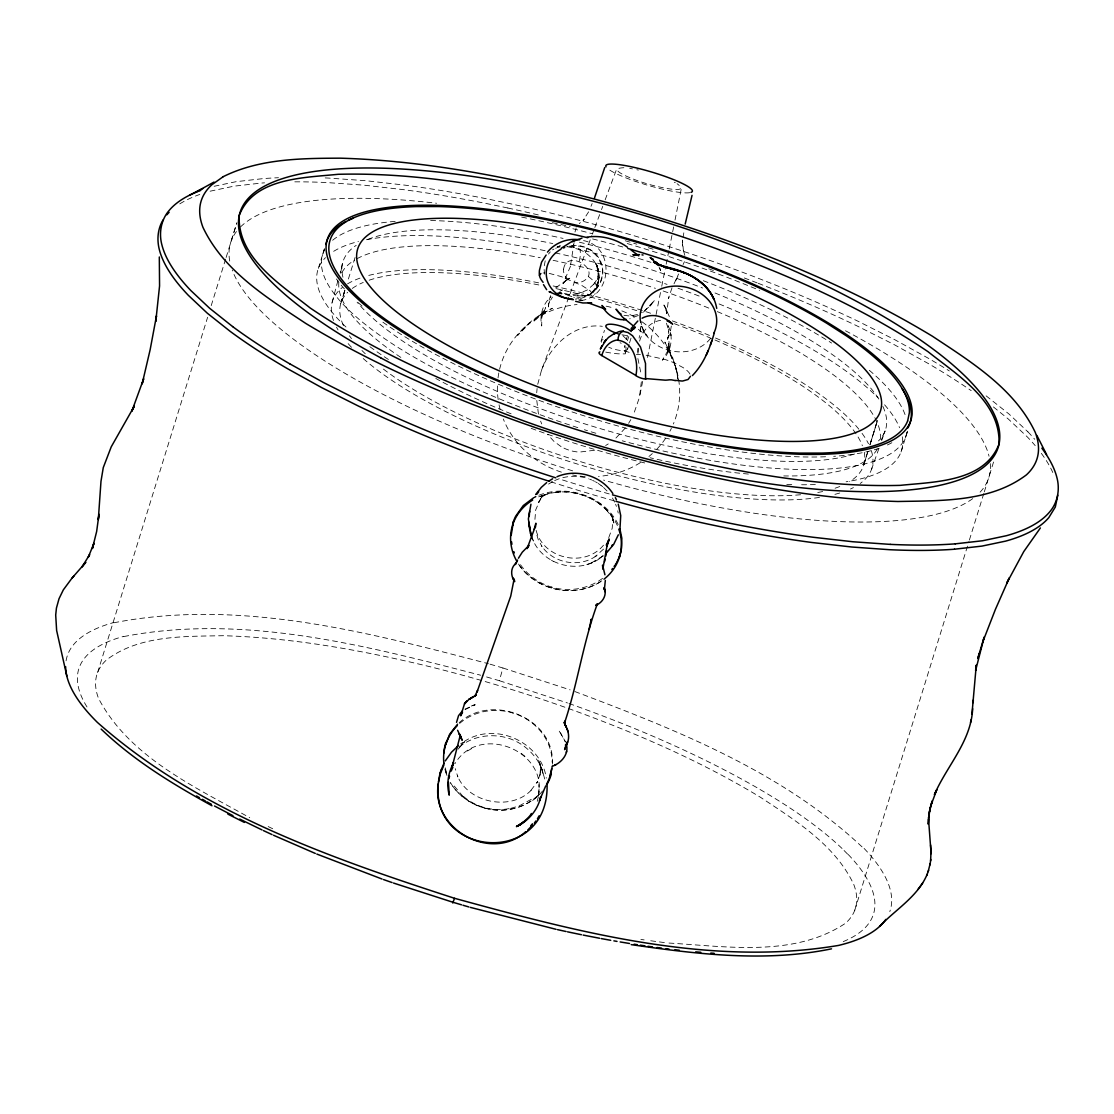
<?xml version="1.0" encoding="UTF-8"?>
<svg xmlns="http://www.w3.org/2000/svg" width="1114" height="1114" viewBox="0 0 1114 1114"><rect width="100%" height="100%" fill="white"/><g stroke="black" fill="none" stroke-linecap="round" stroke-linejoin="round"><path stroke-width="0.75" stroke-dasharray="5 3.75" d="M548.492 304.874L548.45 306.977L548.979 300.515L551.096 294.305M605.738 352.108A43.961 12.922 17.2 0 0 616.85 353.695A41.315 12.143 17.2 0 0 618.911 353.834A28.588 8.411 17.2 0 0 620.999 353.904L625.051 353.848A2.841 0.836 17.2 0 0 625.441 353.751L625.372 352.316A26.889 7.909 17.2 0 0 624.703 351.328L624.954 345.256M624.411 350.826L626.43 351.453A48.835 14.357 17.2 0 0 630.872 352.943M637.946 352.163L638.197 348.209M641.344 381.824L639.464 397.35L633.504 414.575M538.41 796.037C548.255 750.14 478.7 723.167 454.972 763.661M538.424 795.897L538.828 784.59M538.814 793.293L539.023 788.935M638.016 348.473L637.96 353.89L637.932 352.47M552.419 764.079C555.106 718.126 491.956 692.713 459.191 722.721M540.541 772.183L540.861 770.108L539.914 776.11L540.555 766.07L540.875 769.663L539.454 762.018L540.262 764.858M671.31 326.012L670.099 333.518L666.896 340.341L668.637 335.384L668.442 336.609L668.414 329.326M536.711 392.782L537.101 388.521M640.327 331.512L640.898 321.222L641.678 326.472L641.441 325.469L645.312 333.922L643.098 330.231L647.359 336.108L636.178 327.767L636.874 328.254M626.054 347.095L625.72 353.361M640.508 329.911L640.661 328.421L639.102 338.21M574.072 242.532L570.271 267.095L570.605 265.981L563.085 283.736L564.659 281.257L562.542 284.042L565.926 280.408L564.673 281.563L569.769 278.208L565.996 280.268L567.875 279.238A10.834 9.706 69 0 1 563.475 269.17M578.862 249.299A34.868 34.158 2.6 0 1 597.271 266.511L599.165 277.651L597.062 285.95L598.886 280.004C597.758 284.766 594.737 294.737 587.635 295.307M563.573 269.184C566.511 248.283 602.59 270.048 583.555 281.034A17.727 15.875 69 0 1 575.284 282.538M624.703 347.053L624.843 345.953M548.77 303.607L548.589 304.776L549.397 301.629L549.063 302.813L552.474 297.104M623.882 167.713C601.588 168.632 642.834 182.933 646.58 183.545C648.835 184.799 693.911 196.231 677.061 183.699M683.091 237.24L683.815 232.84M574.991 232.032L576.175 227.883M537.728 384.302L541.418 370.572L591.799 235.625M598.705 279.906L599.151 275.255M340.522 273.292L342.416 263.851L340.174 272.234M639.979 394.816L643.043 379.554M647.471 357.497L661.41 287.955M661.744 286.256L665.824 265.912M666.172 264.213L668.887 250.636M669.236 248.937L673.65 226.894M675.014 220.112L681.476 187.876M512.719 713.002L512.886 712.194M518.497 564.032A55.797 48.946 14 0 0 602.618 580.227C587.997 590.852 568.335 593.121 551.221 587.913L551.416 586.994C538.535 583.151 527.019 574.74 519.667 563.447M598.636 280.255L594.723 288.972A29.451 27.655 -62.4 0 1 588.86 295.14M538.229 797.262L537.24 801.328M573.111 246.375L573.571 244.565M540.248 773.979L536.934 782.877L537.742 781.332L530.292 791.232M676.477 369.945L672.522 357.121L664.863 342.082L669.444 351.37L668.901 349.88L671.853 359.126L667.954 342.903L670.168 352.581L668.665 345.744L669.556 351.342L668.915 340.424L667.648 351.509L667.913 350.645L662.287 360.212C671.686 351.091 673.956 335.982 667.495 324.606M332.111 302.395L337.932 280.603M626.152 339.728L627.572 335.509M639.603 341.149C642.555 330.315 651.593 320.164 662.76 320.331M627.349 340.745L628.797 336.498M545.192 260.829L543.952 267.513L544.523 274.197M323.074 253.212L324.48 248.645M674.012 283.847L678.621 273.974M867.848 451.532L863.266 466.376L867.862 451.56L863.837 464.677M877.54 420.284L869.895 444.987L877.01 421.816M869.923 444.89L877.54 420.159M231.225 240.916L236.655 223.357M97.586 672.605L207.622 317.253M211.214 305.626L225.613 259.13M226.128 257.473L236.92 222.591M318.381 268.377L324.313 249.216M344.867 290.448L341.302 301.936L344.867 290.406M355.06 257.487L347.387 282.274M601.17 341.009L604.456 330.398M627.642 348.974L629.048 344.435M629.521 342.917L631.875 335.328M901.045 451.936L907.464 431.188M854.73 910.333L968.874 541.683M969.389 540.025L983.787 493.53M984.303 491.873L994.078 460.319M340.731 303.635L345.34 288.846M905.738 436.785L907.242 431.954M871.44 469.593L878.849 448.65M881.689 440.587L885.101 430.923L881.369 439.738M592.411 233.996L594.235 229.122M594.834 227.493L600.906 211.228M601.518 209.599L602.73 206.355M605.153 199.852L616.696 168.952M541.418 370.572C549.926 346.482 572.443 324.299 599.471 326.012A38.684 36.414 12.5 0 1 602.326 326.346M684.456 261.665L683.091 264.533M667.927 352.414L669.834 347.902M590.991 206.299L592.147 203.542M667.37 339.269L668.665 336.261L666.896 340.341M588.638 211.827L583.082 220.433L584.335 218.985L579.238 223.608M672.007 287.788L668.581 298.162L668.818 296.978L666.659 313.661L665.991 308.954L666.701 312.254L663.916 304.999L666.005 308.745M675.697 280.728L678.078 275.729M608.745 537.644L612.213 528.245L612.811 518.72L612.979 520.628L611.14 514.765L612.603 518.219L610.416 514.097L612.101 517.035L605.668 509.001L607.59 510.95L598.942 503.208L601.56 505.394C589.222 495.549 573.042 490.745 557.334 492.096L560.843 491.761L550.246 493.182L540.109 496.593L546.904 494.115L541.293 496.774L544.718 494.783L541.112 497.248L544.454 494.658L541.362 497.345L542.866 495.967L538.438 502.344L540.763 498.39L535.723 509.836L534.664 522.633M630.844 419.63L628.63 423.306M458.146 749.137L464.371 742.049L459.316 746.45M625.33 428.013L615.471 438.554M593.567 284.53L597.02 279.336L599.04 273.779L597.633 279.391L598.455 272.415L598.385 276.007L596.686 265.007L599.165 277.651M643.46 312.171L654.837 300.014L649.671 306.322L643.46 311.502M594.013 283.986L587.315 289.974L578.319 293.831M548.492 254.062L550.302 251.889M651.801 304.108L649.935 306.266M603.523 549.118L595.043 556.777L599.151 553.714M603.496 545.192C584.78 568.126 543.409 559.089 536.126 530.334M536.335 318.66L534.024 321.027L544.133 310.945L539.733 316.487L545.651 307.603L541.585 317.615L541.794 316.682L541.71 325.984C539.357 315.471 542.699 303.788 551.082 296.797M492.764 809.669C509.516 811.869 527.451 806.494 539.246 794.171M555.747 287.732L567.875 279.238M536.656 318.465L535.472 319.579L546.612 311.279L542.532 313.883L543.242 313.41M591.005 294.263L591.478 292.815L590.155 290.768L582.232 285.713L561.191 276.578L548.687 273.236M531.239 790.202C510.769 811.591 467.936 802.804 457.311 775.511L457.868 776.945L455.278 768.674M581.076 300.557C612.324 296.63 615.374 246.821 583.569 240.61M595.294 293.706L594.556 294.319M529.275 323.394L530.501 322.433L517.662 335.328C526.616 323.422 538.911 314.385 552.419 308.258L545.178 312.143L545.916 311.711M465.179 709.534L475.246 704.744L473.297 705.343M599.36 558.601L603.05 555.802C581.23 575.576 542.462 565.996 532.269 538.396L534.205 542.421M603.203 555.9L591.172 563.002L595.684 560.899M459.079 747.202C473.283 735.393 494.003 732.441 512.12 739.543C521.979 743.539 530.57 750.488 536.6 759.261C538.522 761.141 546.849 779.703 539.482 764.023M602.563 578.375C588.164 589.167 568.558 592.244 551.416 586.994M460.75 743.79L463.09 742.202M531.294 799.337L519.166 805.895L509.182 808.82M548.575 484.075L552.558 481.666M464.942 709.131L474.453 704.953L470.595 706.262M605.654 445.503L608.244 443.943M595.934 556.123C578.807 568.126 552.892 563.183 541.446 545.665L542.017 546.528L538.285 539.705L536.057 532.381M464.287 741.464C494.936 721.134 541.014 741.757 546.32 778.129M467.49 750.989L471.459 748.664M552.544 249.856L553.95 249.09M559.896 291.158L562.333 289.96L561.512 290.322M557.125 246.974L560.063 245.888M638.378 315.443L629.675 318.841M554.633 480.621C565.202 475.581 577.748 474.94 588.777 478.839M555.649 248.297L556.513 247.949M538.856 495.257C567.499 483.922 604.958 496.287 618.34 524.791M637.5 314.496L630.301 316.098L623.812 315.29M586.799 564.533L591.437 562.904M557.557 246.751L560.328 245.818M557.362 247.628L559.952 246.89M566.664 246.848L567.973 246.486M594.486 450.279L579.294 452.103A38.753 36.497 12.5 0 1 561.122 446.63M113.851 622.782C239.148 598.315 367.369 632.042 488.392 663.707M123.807 636.554C243.2 613.452 365.281 645.424 480.677 675.223M214.139 186.275L236.168 181.666L263.545 178.574A448.176 130.31 17.2 0 1 278.5 177.725M210.1 191.204L233.815 186.191L261.261 183.072A449.207 130.77 17.2 0 1 264.561 182.849M577.86 293.943L570.159 294.653L562.556 293.344M633.225 315.749L633.1 315.777M569.602 246.124L580.909 246.152L591.158 250.358L598.678 258.03L602.409 268.07L602.409 275.381L600.237 282.65L596.101 289.083L590.142 294.305L597.633 287.356L589.431 294.319L584.182 296.616L576.829 297.995M586.911 295.433L580.06 296.004A27.585 8.104 17.2 0 1 575.325 295.697L567.973 294.569M543.103 272.986L544.384 272.93M582.413 300.613L582.288 300.251A5.5 1.615 17.2 0 0 581.299 299.861L573.738 297.229M582.483 295.948L575.325 295.697M582.149 300.613L580.185 300.474M580.728 300.529L578.848 300.362M668.999 943.057C727.219 946.482 794.379 957.497 845.721 923.102A347.067 100.956 17.2 0 0 853.784 884.516C835.082 844.858 795.716 820.67 760.458 797.276C699.578 760.389 633.908 732.121 567.054 707.989A424.169 123.389 17.2 0 0 428.779 666.423C361.354 650.13 292.62 637.709 223.148 635.704C183.866 636.512 139.556 634.994 106.582 659.836A347.067 100.956 17.2 0 0 98.533 698.422C129.489 757.06 194.365 786.707 249.717 817.704M640.411 354.377L636.373 354.503M569.839 246.278L579.127 248.687A17.086 5.876 -68.4 0 1 579.169 261.33M640.87 939.45L644.157 939.896M650.729 940.773L665.531 942.736M629.73 168.395L632.446 168.855M646.134 355.213L665.364 359.599A27.001 7.937 17.2 0 1 674.861 363.178L683.188 367.648A31.596 9.288 17.2 0 1 688.605 372.132A32.376 9.525 17.2 0 1 689.984 374.137M569.7 294.862L566.678 294.333M567.722 294.528L565.647 294.124L566.553 294.305M487.779 808.82L490.244 809.293M507.817 207.984L487.194 203.695A485.147 141.367 17.2 0 0 403.728 189.686L363.902 185.161L326.402 182.529A449.207 130.77 17.2 0 0 292.133 181.861M636.846 169.732L638.378 170.066M485.37 808.249C471.041 804.6 458.035 795.438 450.46 782.655A54.53 49.559 13.4 0 0 537.421 795.967M490.007 664.167L502.901 667.982L499.392 680.724L482.237 675.669M503.027 668.024L570.145 689.872M499.518 680.751L567.458 702.962M551.221 587.913C538.48 584.098 526.866 576.147 519.263 565.16M571.844 296.603L568.739 295.572A40.243 11.836 17.2 0 0 565.731 294.611L565.118 294.43A9.761 2.869 17.2 0 0 563.893 294.11M568.989 703.491C634.841 726.955 699.508 754.47 760.124 789.492M574.852 691.543C677.131 730.102 783.142 772.002 863.629 848.367M589.724 479.187L591.645 479.953M758.216 283.29L778.101 291.158A485.147 141.408 17.2 0 1 857.265 326.026L894.096 344.588L928.199 363.484A449.179 130.798 17.2 0 1 971.227 390.652M592.592 480.371L594.5 481.304M268.168 826.56L275.84 830.236M674.318 182.209L675.307 182.71M551.5 560.328L553.421 561.386M595.447 481.791L597.313 482.877M561.08 446.617L553.7 441.158L547.67 434.376M598.232 483.448L600.961 485.342M986.113 395.846L1009.047 414.074L1027.93 431.856M993.409 406.944L1008.407 419.101L1027.345 436.953A417.221 121.384 17.2 0 1 1035.212 445.642M600.947 485.328L602.716 486.721M622.963 335.801L626.945 339.645M603.565 487.459L608.369 492.346M463.118 796.566L451.992 783.365M844.078 850.525L847.907 854.424M559.256 731.202L565.801 742.244M560.523 732.803L565.077 741.576M666.52 309.622L664.961 306.879L670.28 318.632M612.435 498L614.649 502.108M665.462 307.729L665.907 308.536M658.987 266.831L660.574 270.34L659.349 267.151M668.066 325.803L668.497 326.667M597.062 266.399L595.837 263.684L596.408 264.937M666.451 323.199L668.525 329.897M540.61 421.162L541.724 423.933M615.596 504.224L616.418 506.397M597.577 267.708L596.115 263.893L598.399 270.702L596.463 264.77L597.87 268.794L597.633 267.861M539.733 763.355L545.066 779.647M659.878 268.418L660.574 270.34M674.276 363.206L673.761 361.772L676.449 370.154M541.641 768.563L544.732 779.006M538.647 760.277L541.418 768.159M637.89 358.513L641.093 373.956M597.87 268.794L596.979 265.884L598.134 269.727M675.488 365.907L677.953 378.844M676.017 368.65L677.758 376.978L677.507 375.502M538.452 414.116L536.544 398.478M684.832 255.371L682.91 248.784L683.383 250.845L682.492 240.025L682.617 246.041L682.548 241.613M617.727 510.825L618.214 513.053M677.409 374.777L678.036 379.582M682.576 244.342L682.617 246.041M668.734 331.471L668.776 333.838M864.102 848.436A381.002 110.94 17.3 0 1 889.794 911.614M87.003 706.958A365.698 106.387 17.2 0 1 123.543 636.428M66.074 660.783A380.988 110.843 17.1 0 1 113.489 622.615M848.186 854.466A365.712 106.387 17.2 0 1 841.752 942.207M760.013 789.492A392.128 114.074 17.2 0 1 844.175 850.539M609.219 493.934A499.1 145.335 17.2 0 1 558.991 478.853M325.218 177.92A448.176 130.31 17.2 0 1 328.491 178.073L365.907 180.719L405.621 185.23A484.019 140.684 17.2 0 1 488.921 199.253L509.502 203.556A499.169 145.057 17.2 0 1 759.386 278.709L779.229 286.563A484.019 140.656 17.2 0 1 858.184 321.319L894.988 339.812L929.02 358.652A448.148 130.296 17.2 0 1 949.309 370.92M1027.916 431.856A416.274 121.078 17.2 0 1 1034.697 439.278M614.246 500.84A500.256 145.196 17.2 0 1 550.957 481.833M179.786 203.876A417.179 121.37 17.2 0 1 199.796 194.449M507.831 208.012A500.311 145.837 17.2 0 1 541.515 215.684M744.263 277.957A500.311 145.837 17.2 0 1 758.202 283.304M1041.325 453.342A417.221 121.384 17.2 0 1 1052.772 472.489M882.873 406.401A283.986 83.508 17.2 0 1 878.473 440.921M854.591 453.997A283.986 83.508 17.2 0 1 593.275 426.509A283.986 83.508 17.2 0 1 357.107 302.173M342.945 277.219A283.986 83.508 17.2 0 1 356.215 245.345M367.843 239.385A283.986 83.508 17.2 0 1 552.767 243.548M567.221 246.654A283.986 83.508 17.2 0 1 702.558 288.011M715.021 292.968A283.986 83.508 17.2 0 1 878.876 399.118M592.592 238.939A273.668 80.473 17.2 0 1 623.102 247.071M864.255 452.27A273.668 80.473 17.2 0 1 849.592 481.652M839.775 486.512A273.668 80.473 17.2 0 1 833.871 488.614M822.675 491.539A273.668 80.473 17.2 0 1 815.991 492.806M800.618 494.741A273.668 80.473 17.2 0 1 381.545 367.648M365.281 353.765A273.668 80.473 17.2 0 1 361.953 350.492M351.481 338.586A273.668 80.473 17.2 0 1 349.406 335.746M343.46 325.567A273.668 80.473 17.2 0 1 347.693 292.3M352.289 288.442A273.668 80.473 17.2 0 1 363.248 282.441M369.166 280.199A273.668 80.473 17.2 0 1 541.126 285.421M556.011 288.596A273.668 80.473 17.2 0 1 642.346 312.491M674.36 323.701A273.668 80.473 17.2 0 1 862.389 445.753M871.287 450.571A282.357 83.021 17.2 0 1 860.189 483.476M853.421 487.584A282.357 83.021 17.2 0 1 850.497 489.004M839.733 493.001A282.357 83.021 17.2 0 1 834.706 494.393M819.458 497.415A282.357 83.021 17.2 0 1 362.329 357.761M351.509 347.317A282.357 83.021 17.2 0 1 346.189 341.316M338.057 329.939A282.357 83.021 17.2 0 1 336.512 327.196M333.518 320.512A282.357 83.021 17.2 0 1 342.29 287.523M347.512 283.889A282.357 83.021 17.2 0 1 360.616 277.901M368.762 275.423A282.357 83.021 17.2 0 1 540.318 283.193M553.157 285.936A282.357 83.021 17.2 0 1 650.59 313.243M672.285 320.874A282.357 83.021 17.2 0 1 709.465 335.439M715.536 338.002A282.357 83.021 17.2 0 1 859.075 429.475M862.055 433.36A282.357 83.021 17.2 0 1 868.488 443.776M906.852 432.928A305.487 89.83 17.2 0 1 622.239 440.81M595.893 433.262A305.487 89.83 17.2 0 1 584.39 429.726M577.846 427.651A305.487 89.83 17.2 0 1 324.815 249.48M332.64 240.262A305.487 89.83 17.2 0 1 395.665 221.338M430.645 220.516A305.487 89.83 17.2 0 1 563.071 238.41M579.405 242.211A305.487 89.83 17.2 0 1 650.966 262.333M703.296 280.7A305.487 89.83 17.2 0 1 831.601 343.042M869.31 370.308A305.487 89.83 17.2 0 1 905.334 415.411M902.256 436.799A305.487 89.83 17.2 0 1 846.125 481.791M815.351 484.548A305.487 89.83 17.2 0 1 798.487 484.729M791.776 484.59A305.487 89.83 17.2 0 1 786.637 484.423M644.714 462.951A305.487 89.83 17.2 0 1 528.732 427.442M388.41 359.474A305.487 89.83 17.2 0 1 368.121 345.396M345.981 327.001A305.487 89.83 17.2 0 1 325.525 257.626M333.657 251.332A305.487 89.83 17.2 0 1 358.443 241.501M366.45 239.733A305.487 89.83 17.2 0 1 545.4 250.761M555.134 252.85A305.487 89.83 17.2 0 1 667.063 284.404M678.022 288.248A305.487 89.83 17.2 0 1 701.736 297.062M719.059 303.941A305.487 89.83 17.2 0 1 877.985 397.726M884.586 404.8A305.487 89.83 17.2 0 1 899.583 427.734M877.247 449.095A282.357 83.021 17.2 0 1 783.755 475.943M748.399 474.063A282.357 83.021 17.2 0 1 650.089 457.757M511.103 413.823A282.357 83.021 17.2 0 1 435.797 378.468M400.845 357.427A282.357 83.021 17.2 0 1 338.823 282.566M341.873 272.568A282.357 83.021 17.2 0 1 354.363 260.244M357.009 258.713A282.357 83.021 17.2 0 1 540.193 257.682M553.087 260.314A282.357 83.021 17.2 0 1 655.422 288.359M663.164 290.991A282.357 83.021 17.2 0 1 711.136 309.051M717.277 311.6A282.357 83.021 17.2 0 1 879.893 442.049M459.595 723.473A54.53 49.559 13.4 0 1 518.678 715.132A54.53 49.559 13.4 0 1 552.154 762.38M446.63 772.601A51.425 43.836 46.8 0 1 445.21 767.713M509.14 808.611A53.945 53.235 18.6 0 1 463.354 796.301M542.518 791.024A51.397 44.421 -16.2 0 1 532.436 800.604M538.675 496.872A55.797 48.946 14 0 1 618.34 527.911M710.537 338.433A38.475 32.696 10.2 0 1 669.737 350.548A38.475 32.696 10.2 0 1 640.369 321.055M571.301 245.832A28.379 26.708 -13.8 0 1 602.758 269.755A28.379 26.708 -13.8 0 1 575.242 299.137M588.429 276.606A17.086 6.141 29.8 0 1 594.723 288.972M642.124 321.89A91.404 86.056 12.5 0 1 673.371 423.988M671.38 428.375A91.404 86.056 12.5 0 1 669.904 431.229M665.615 438.317A91.404 86.056 12.5 0 1 656.564 449.457M652.331 453.565A91.404 86.056 12.5 0 1 648.933 456.475M640.341 462.644A91.404 86.056 12.5 0 1 598.483 476.416M585.115 476.555A91.404 86.056 12.5 0 1 572.596 474.982M561.386 472.127A91.404 86.056 12.5 0 1 503.319 419.017M500.075 409.103A91.404 86.056 12.5 0 1 499.058 404.786M498.181 399.648A91.404 86.056 12.5 0 1 497.457 384.427M498.028 377.897A91.404 86.056 12.5 0 1 577.066 304.526M606.127 306.169A91.404 86.056 12.5 0 1 614.093 308.202M621.849 310.89A91.404 86.056 12.5 0 1 637.18 318.604M689.761 192.68A45.117 6.907 16.5 0 1 648.111 185.384A45.117 6.907 16.5 0 1 607.798 168.701M990.276 463.633A396.876 116.705 17.2 0 1 978.928 493.363M972.717 498.626A396.876 116.705 17.2 0 1 603.579 480.078M572.652 470.846A396.876 116.705 17.2 0 1 232.241 270.103M229.735 261.08A396.876 116.705 17.2 0 1 239.301 228.189M240.499 226.95A396.876 116.705 17.2 0 1 436.563 203.249M521.672 217.105A396.876 116.705 17.2 0 1 592.801 233.87M627.252 243.548A396.876 116.705 17.2 0 1 759.539 290.336M845.512 330.774A396.876 116.705 17.2 0 1 989.037 456.239M891.854 442.718A305.487 89.83 17.2 0 1 884.906 446.073M879.071 448.288A305.487 89.83 17.2 0 1 856.457 453.788M852.934 454.331A305.487 89.83 17.2 0 1 833.662 456.336M825.585 456.754A305.487 89.83 17.2 0 1 380.849 320.707M362.064 306.002A305.487 89.83 17.2 0 1 355.756 300.39M344.449 288.958A305.487 89.83 17.2 0 1 336.428 278.987M552.335 222.689A305.487 89.83 17.2 0 1 570.215 226.574M625.288 240.777A305.487 89.83 17.2 0 1 636.804 244.175M648.306 247.698A305.487 89.83 17.2 0 1 654.851 249.773M708.755 268.739A305.487 89.83 17.2 0 1 713.447 270.549M627.572 348.181A13.828 4.066 17.2 0 1 622.169 350.604A13.828 4.066 17.2 0 1 608.759 347.248M601.449 342.263A13.828 4.066 17.2 0 1 603.036 339.631M620.052 342.75A13.828 4.066 17.2 0 1 621.236 343.279M626.792 335.439A13.828 4.066 17.2 0 1 621.932 334.771M598.622 280.798L597.619 283.722L598.622 280.798M542.866 495.841L541.529 497.276L542.922 495.855M524.847 756.378L521.352 753.426L524.847 756.378M597.174 266.636L596.826 265.689L598.176 269.532L597.174 266.636M446.951 775.497L444.681 768.075A54.53 49.559 13.4 0 0 446.951 775.511M613.842 522.884L612.254 516.84L613.842 522.884M598.622 271.301L598.162 269.504L598.622 271.356M670.851 334.646L670.503 332.696L671.018 335.62L670.851 334.646"/><path stroke-width="1.5" d="M511.145 535.5L513.443 521.519A54.419 46.273 45.9 0 1 515.74 516.13L523.288 505.547L533.773 497.666M543.089 282.343L541.307 279.906A79.567 23.394 17.2 0 1 540.401 278.277A70.21 20.651 17.2 0 1 539.454 275.437L540.889 273.459M448.413 782.195L449.193 795.104M971.951 714.213L976.282 665.128L975.599 670.517L984.177 637.055L977.786 658.513L979.29 653.389M535.5 527.131L535.862 523.232L534.233 529.289M438.289 783.713C430.853 829.331 491.121 862.612 525.655 831.768M605.334 580.408L604.373 589.71L604.164 587.524C607.367 594.932 602.744 602.493 595.739 605.431L597.383 603.774C583.137 642.263 577.679 683.704 564.603 722.749L564.784 721.134L564.951 724.56L564.13 722.332L566.191 727.205L565.118 724.699C569.087 731.313 570.229 739.863 565.564 746.38L565.606 744.417M619.969 528.816L620.721 515.587L618.256 504.155M972.647 708.713C971.185 741.423 946.789 765.931 934.395 794.616L936.79 789.687L930.677 806.104L932.181 800.994L929.368 812.022L930.455 806.814L928.547 818.094L929.229 812.733L928.254 824.207L928.505 818.651L930.984 852.238L930.594 860.816M973.121 702.669L973.358 699.884M604.93 574.782L602.563 565.16L602.813 569.115L607.506 543.117L606.308 545.122M456.531 722.359L458.564 715.62L462.282 711.122M1057.785 495.201L1055.306 507.037L1048.817 517.606A417.207 121.356 17.2 0 1 1005.608 541.126L981.88 546.111L954.433 549.202M529.164 516.423L529.442 514.306M552.071 767.212L552.21 766.167M675.098 380.515L672.285 379.999A7.895 2.325 17.2 0 0 671.464 379.832L668.985 379.818A13.828 4.066 17.2 0 1 668.122 379.985L666.409 380.125A37.89 11.14 17.2 0 1 665.183 380.166L645.563 378.551L645.521 363.456L640.48 347.011L632.571 335.76L628.059 332.571L623.38 331.429A8.55 5.64 -89.6 0 0 618.005 340.285C633.657 342.137 638.823 362.092 635.899 375.446L601.546 355.422A8.536 2.52 17.1 0 1 599.917 351.857M605.807 556.109L606.587 550.511M928.157 871.594L930.176 863.559M929.981 864.937L930.789 859.451M529.025 515.448L529.679 511.284M438.54 782.056L440.253 774.035L443.943 764.886M970.531 722.638L970.976 719.923M393.493 883.04L452.785 902.215L452.716 902.967L454.568 898.302C578.528 932.293 709.381 967.091 838.466 945.438A381.002 110.94 17.3 0 0 885.797 919.398M692.045 195.354L685.18 224.095M551.89 768.256L550.553 773.743M552.6 766.195C560.941 763.104 568.641 754.777 566.608 745.308M566.385 752.396L566.636 751.115M448.914 778.714L449.541 776.124M690.499 376.281L688.062 379.484L682.729 381.002A9.163 2.701 17.2 0 1 681.42 380.988L678.607 380.668A23.728 6.976 17.2 0 0 677.925 380.57L677.716 380.556A5.556 1.629 17.2 0 0 676.685 380.473L675.404 380.515A6.433 1.894 17.2 0 1 675.098 380.515M589.083 629.382L591.283 619.259L591.074 620.233M550.079 775.998L550.65 773.422M445.67 744.598L449.666 734.265L457.562 724.197M619.412 557.292L619.885 555.232M619.941 555.009L620.261 553.63L620.038 554.326M512.579 525.167L513.443 521.519M453.217 762.7L452.242 766.516L460.291 735.184L460.193 737.983L460.221 734.516L460.597 737.44L460.347 735.713M604.568 561.595L605.194 559.186M440.308 772.462C418.948 857.279 550.107 870.41 547.058 783.56M907.631 420.967L909.358 412.737A302.507 88.953 17.2 0 0 890.309 372.8A304.025 89.399 17.2 0 0 846.445 335.899L826.866 323.311A303.983 89.385 17.2 0 0 756.044 286.437M452.674 764.803L452.103 766.724L453.663 762.979C448.19 772.475 446.394 784.019 449.123 794.658M714.366 332.738C709.883 348.209 703.825 363.846 692.393 375.585M440.963 770.415L444.04 763.201M530.946 504.224L528.37 518.943L530.765 534.066L530.375 532.993M567.221 742.662L567.513 741.757L564.617 749.611L567.012 743.442L566.692 744.096M440.211 772.74L441.06 770.136M710.37 345.034L711.93 340.48M608.007 541.975L609.107 538.939L607.074 546.027L607.506 543.117L606.573 545.011L608.996 539.928L606.573 545.011M619.635 555.566L618.771 557.822M879.559 926.416C895.489 909.553 917.992 896.505 927.196 874.212M926.709 875.507L928.63 870.285M594.486 198.027L604.735 167.504M618.326 534.804L613.619 544.509L605.612 553.881M982.659 642.165L995.415 609.386L1009.27 577.971L1006.847 582.97L1023.752 551.611L1040.392 527.952M535.221 526.699L527.089 548.631L528.997 545.359L522.285 552.196L518.428 558.225M706.22 355.157L708.212 350.604M545.735 785.871L539.454 800.604L540.666 797.053C537.797 810.059 528.398 821.018 516.423 826.63L524.095 821.645C513.192 829.819 530.278 817.537 531.322 813.499M517.592 560.022L515.169 564.575L516.353 563.043C510.226 567.486 510.574 575.952 514.668 581.619L514.139 578.932L510.741 596.074L477.071 691.947L477.586 690.541L474.675 696.459L476.096 694.997L474.439 696.347L476.374 694.955L468.966 699.383L464.524 703.811L460.736 715.815L462.547 712.097M451.156 771.069L452.855 767.323M617.797 560.05L618.298 558.949M600.543 348.64L606.225 339.728L604.053 342.346M600.335 349.03L601.936 345.786M163.131 219.89C157.547 228.899 156.754 240.095 159.483 250.19A417.207 121.356 17.2 0 0 188.405 295.391L207.315 313.201L230.306 331.457A449.165 130.533 17.2 0 0 287.607 368.734L321.668 387.602L358.541 406.123A485.272 140.893 17.2 0 0 437.705 440.935L457.562 448.817A500.256 145.196 17.2 0 0 549.341 481.318M616.683 562.236L617.253 561.15M611.948 545.637L612.352 544.913M537.421 818.79L539.148 815.796M615.457 564.366L616.084 563.308M445.28 760.918L451.504 752.201L458.522 745.489M631.109 328.574L637.835 320.999M614.106 566.455L614.789 565.425M535.653 494.519L541.334 487.347L546.654 482.627M537.018 494.129L538.73 491.72M534.344 823.107L535.89 820.948M917.922 889.487L922.643 883.096M159.316 256.986L159.567 285.922L155.793 321.333L156.475 315.889L150.167 349.615L142.16 383.87L143.678 378.76L131.842 411.205L134.251 406.248L111.247 446.811L103.268 467.615L100.984 481.332L98.31 519.625L98.979 514.236L96.653 531.489L92.42 548.492L93.924 543.381L88.34 557.056L89.649 554.619L81.99 566.97L85.82 562.305L72.09 578.013L63.331 589.863L59.028 598.719L56.438 608.063L55.7 615.053L56.633 630.496L66.812 675.961M611.837 569.477L612.63 568.488M604.415 341.914L608.495 337.417L613.8 333.81M547.475 252.126C555.009 242.685 567.778 237.909 579.67 239.816M530.737 825.78L532.492 823.775M532.562 825.14L527.771 829.986M546.125 255.05L541.571 262.138L539.468 270.187A26.764 26.346 -83.5 0 0 539.371 275.255M72.09 578.013L74.165 575.673M633.1 329.062L634.075 327.962L632.014 330.217L635.105 326.917L631.638 330.19M561.289 248.213L570.828 242.17L581.981 238.118M519.987 824.722L522.215 823.065M548.589 481.234L552.669 478.755M520.419 824.332L516.938 826.351L520.948 824.054L517.857 825.822M214.013 182.083L195.187 192.402M632.418 329.396L634.757 328.198L630.872 330.12M642.096 318.214C652.581 312.588 664.473 316.501 672.717 324.077L668.846 321.528L670.656 322.378L669.5 321.835M534.762 497.15L535.764 496.635M189.965 194.978L202.804 188.6M554.41 765.304L555.997 764.538M574.03 240.749L572.29 241.487M563.475 248.004L564.77 247.475M556.986 476.722C576.551 468.284 601.184 475.72 612.853 493.516M831.517 948.836C765.457 962.468 697.225 954.225 631.206 944.63M587.148 237.129C601.226 234.957 615.917 238.869 627.419 247.183M626.346 319.44C616.126 321.124 606.308 314.594 601.978 305.445L605.459 309.093L603.997 308.188M955.227 543.855L982.604 540.75L1006.248 535.75A416.246 121.078 17.2 0 0 1049.36 512.259C1057.84 502.734 1060.194 489.046 1056.74 476.945A416.274 121.078 17.2 0 0 1041.841 448.176M624.453 319.593L623.534 319.621M639.533 254.577L632.849 254.744L637.473 255.329M890.253 544.384L852.837 541.752L813.123 537.254A484.158 140.935 17.2 0 1 729.809 523.232L709.242 518.957A499.1 145.335 17.2 0 1 612.477 494.853M710.802 953.055L714.102 953.278M695.679 951.857L700.79 952.303M674.903 949.755L679.275 950.228M666.033 948.696L668.985 949.044M657.051 947.541L661.535 948.111M647.972 946.287L652.512 946.914M641.984 254.855L643.098 255.022M640.313 945.159L644.909 945.828M573.348 299.722L572.666 299.624A22.391 6.587 17.2 0 1 568.432 298.817A26.054 7.659 17.2 0 1 560.342 296.547L549.063 291.687A6.392 1.88 17.2 0 1 549.564 291.729A25.051 7.366 17.2 0 1 550.706 291.868M634.144 944.212L637.236 944.686M620.164 941.943L629.521 943.488M558.044 293.01L561.735 293.65M613.87 940.857L617.017 941.4M601.212 938.573L610.723 940.3M599.611 938.266L583.151 935.078M581.452 934.73L567.499 931.819M557.473 929.633L566.079 931.513M556.039 929.313L470.303 907.367M462.992 905.25L468.841 906.949M452.785 902.215L461.544 904.819M575.632 301.337L582.817 302.966L591.631 302.911L588.317 302.897L605.584 309.163M454.442 898.26C328.491 857.474 198.139 811.493 97.475 722.485A380.988 110.843 17.1 0 1 65.629 666.645M561.024 292.857L559.743 292.425M667.119 320.957L668.33 321.361M383.494 879.559L392.058 882.553M382.074 879.043L316.822 854.062M660.365 265.188L667.37 267.82L658.068 264.464L673.928 269.644L662.51 266.232C685.542 270.41 712.292 282.733 716.72 308.383M315.29 853.435L273.501 835.249M653.514 262.152L662.579 266.176L654.336 262.138L657.552 264.826M263.419 830.584L272.039 834.595M262.013 829.916L239.705 819.082M227.883 814.125L244.37 822.411M232.937 815.657L214.515 806.007M206.898 801.829L211.465 804.336M211.98 805.756C172.656 784.047 133.68 760.43 101.165 729.099M202.414 799.323L205.394 800.994M289.737 363.818L323.756 382.659L360.546 401.165A484.144 140.949 17.2 0 0 439.501 435.95L459.344 443.804A499.1 145.335 17.2 0 0 555.775 477.836M196.51 795.967L199.434 797.652M650.089 257.431L658.04 264.798M621.041 314.037L620.303 313.577M651.203 258.086L653.069 259.381L652.261 258.81M668.873 321.166L670.001 321.974M619.844 313.257L618.952 312.561M632.668 325.399L622.434 316.989L616.028 309.177L618.73 312.38M638.754 255.872L630.9 249.856M232.645 326.583L209.724 308.341L190.842 290.559A416.246 121.078 17.2 0 1 162.045 245.442C158.592 233.341 160.959 219.653 169.412 210.128A416.232 121.064 17.2 0 1 200.757 190.397M657.037 264.143L655.032 262.417L656.174 263.405M546.654 289.682L543.493 284.627M1046.575 454.512L1036.856 435.393M615.346 497.61L616.432 499.74M512.705 577.525L513.54 579.489M568.07 731.745L566.998 728.862M457.617 730.297L462.199 740.253L459.274 733.931L461.238 738.763M513.888 551.708L514.334 552.934M530.626 533.773L532.186 538.173M531.336 535.931L528.927 524.234M619.885 528.816L621.835 538.243L621.528 547.921A54.419 45.604 -15.4 0 1 620.345 553.644M604.47 589.111L604.958 591.687M511.925 544.273L511.535 541.752M529.693 529.596L528.969 522.188M930.594 844.955L931.053 853.714M289.724 363.818A448.12 130.394 17.2 0 1 232.617 326.583M955.213 543.855A448.107 130.38 17.2 0 1 890.225 544.37M615.861 501.286A500.256 145.196 17.2 0 0 707.933 524.081L728.556 528.412A485.286 140.921 17.2 0 0 812.05 542.518L851.82 547.016L889.32 549.689A449.151 130.561 17.2 0 0 954.475 549.23M166.877 214.779A417.179 121.37 17.2 0 1 169.119 212.342M627.823 248.436A273.668 80.473 17.2 0 1 848.729 434.892A273.668 80.473 17.2 0 1 401.319 315.596A273.668 80.473 17.2 0 1 587.732 237.755M551.722 768.66A54.53 49.559 13.4 0 1 546.501 784.34M443.859 763.118A54.53 49.559 13.4 0 1 457.102 725.813M443.901 752.98A51.425 43.836 46.8 0 1 445.934 742.3M551.333 773.896A51.397 44.421 -16.2 0 1 547.183 784.117M618.785 529.136A55.797 48.946 14 0 1 604.011 579.169M517.091 561.735A55.797 48.946 14 0 1 532.687 500.033M640.369 321.055A38.475 32.696 10.2 0 1 683.523 286.688A38.475 32.696 10.2 0 1 713.879 333.114M572.693 299.165A28.379 26.708 -13.8 0 1 546.918 278.918A28.379 26.708 -13.8 0 1 560.927 249.244M601.783 355.547A25.121 18.854 86.7 0 1 617.978 339.951M645.967 379.122A8.536 3.008 19.3 0 1 635.621 375.46M614.106 334.27A32.459 21.848 84.9 0 1 623.367 330.969M606.058 166.835A45.117 6.907 16.5 0 1 652.219 172.197A45.117 6.907 16.5 0 1 691 192.388M325.859 244.495A305.487 89.83 17.2 0 1 346.036 221.449M348.779 220.085A305.487 89.83 17.2 0 1 353.208 218.177M902.048 388.633A305.487 89.83 17.2 0 1 907.896 427.943M907.604 420.967A302.507 88.953 17.2 0 1 875.089 445.391A304.025 89.399 17.2 0 1 821.854 453.092L799.629 453.12A303.983 89.385 17.2 0 1 722.666 445.544A300.307 88.298 17.2 0 1 682.311 438.108A303.078 89.12 17.2 0 1 507.9 384.344A300.279 88.298 17.2 0 1 482.153 373.232A303.983 89.385 17.2 0 1 411.344 336.358L391.752 323.77A303.983 89.385 17.2 0 1 347.902 286.869A300.251 88.285 17.2 0 1 335.774 270.563A303.078 89.12 17.2 0 1 350.924 219.082A300.279 88.298 17.2 0 1 363.122 214.278A303.997 89.385 17.2 0 1 416.344 206.577L438.568 206.55A303.983 89.385 17.2 0 1 515.545 214.125A300.307 88.298 17.2 0 1 555.886 221.561A303.064 89.12 17.2 0 1 730.297 275.325A300.307 88.298 17.2 0 1 756.044 286.437M618.256 333.824A13.828 4.066 17.2 0 1 605.891 326.541A13.828 4.066 17.2 0 1 615.75 324.801A13.828 4.066 17.2 0 1 631.248 331.54M239.162 215.587C237.491 258.197 280.812 284.571 310.179 307.979C377.312 353.389 452.284 385.709 528.203 413.308A424.169 123.389 17.2 0 0 666.464 454.888C742.927 473.116 821.213 487.389 900.112 485.37C934.173 481.819 984.47 482.084 999.035 444.082C1000.706 401.472 957.386 375.098 928.018 351.69C860.885 306.28 785.913 273.96 709.994 246.361A424.169 123.389 17.2 0 0 571.733 204.781C495.27 186.553 416.984 172.28 338.085 174.299C304.038 177.85 253.727 177.586 239.162 215.587M466.696 701.263L464.524 703.811L466.696 701.263M223.273 176.639L211.827 184.771A382.478 111.261 17.2 0 0 202.943 227.298C223.552 270.994 266.928 297.661 305.779 323.436C372.884 364.083 445.252 395.247 518.929 421.83A467.448 135.978 17.2 0 0 671.31 467.643C745.614 485.593 821.352 499.281 897.926 501.495C941.219 500.604 990.054 502.275 1026.37 474.898A382.478 111.261 17.2 0 0 1035.254 432.371C1014.645 388.675 971.269 362.008 932.418 336.233C865.313 295.586 792.945 264.422 719.268 237.839A467.448 135.978 17.2 0 0 566.901 192.026C492.583 174.076 416.845 160.388 340.285 158.174C300.864 158.313 259.339 158.717 223.273 176.639M470.178 698.631L468.966 699.383L472.879 697.044L470.178 698.631M673.051 269.184L668.623 268.056L680.32 271.356L673.051 269.184M681.852 271.844L677.465 270.423L684.762 272.916L681.852 271.844C695.609 276.425 708.239 285.992 714.06 299.569C708.253 285.936 695.596 276.495 681.852 271.844M656.773 263.057L655.937 262.027L657.302 263.712L656.773 263.057M380.668 357.803A396.876 116.705 17.2 0 0 995.345 453.927A396.876 116.705 17.2 0 0 481.29 177.78A396.876 116.705 17.2 0 0 380.668 357.803M435.574 351.37A305.487 89.83 17.2 0 0 908.69 425.339A305.487 89.83 17.2 0 0 513.025 212.788A305.487 89.83 17.2 0 0 435.574 351.37"/></g></svg>
